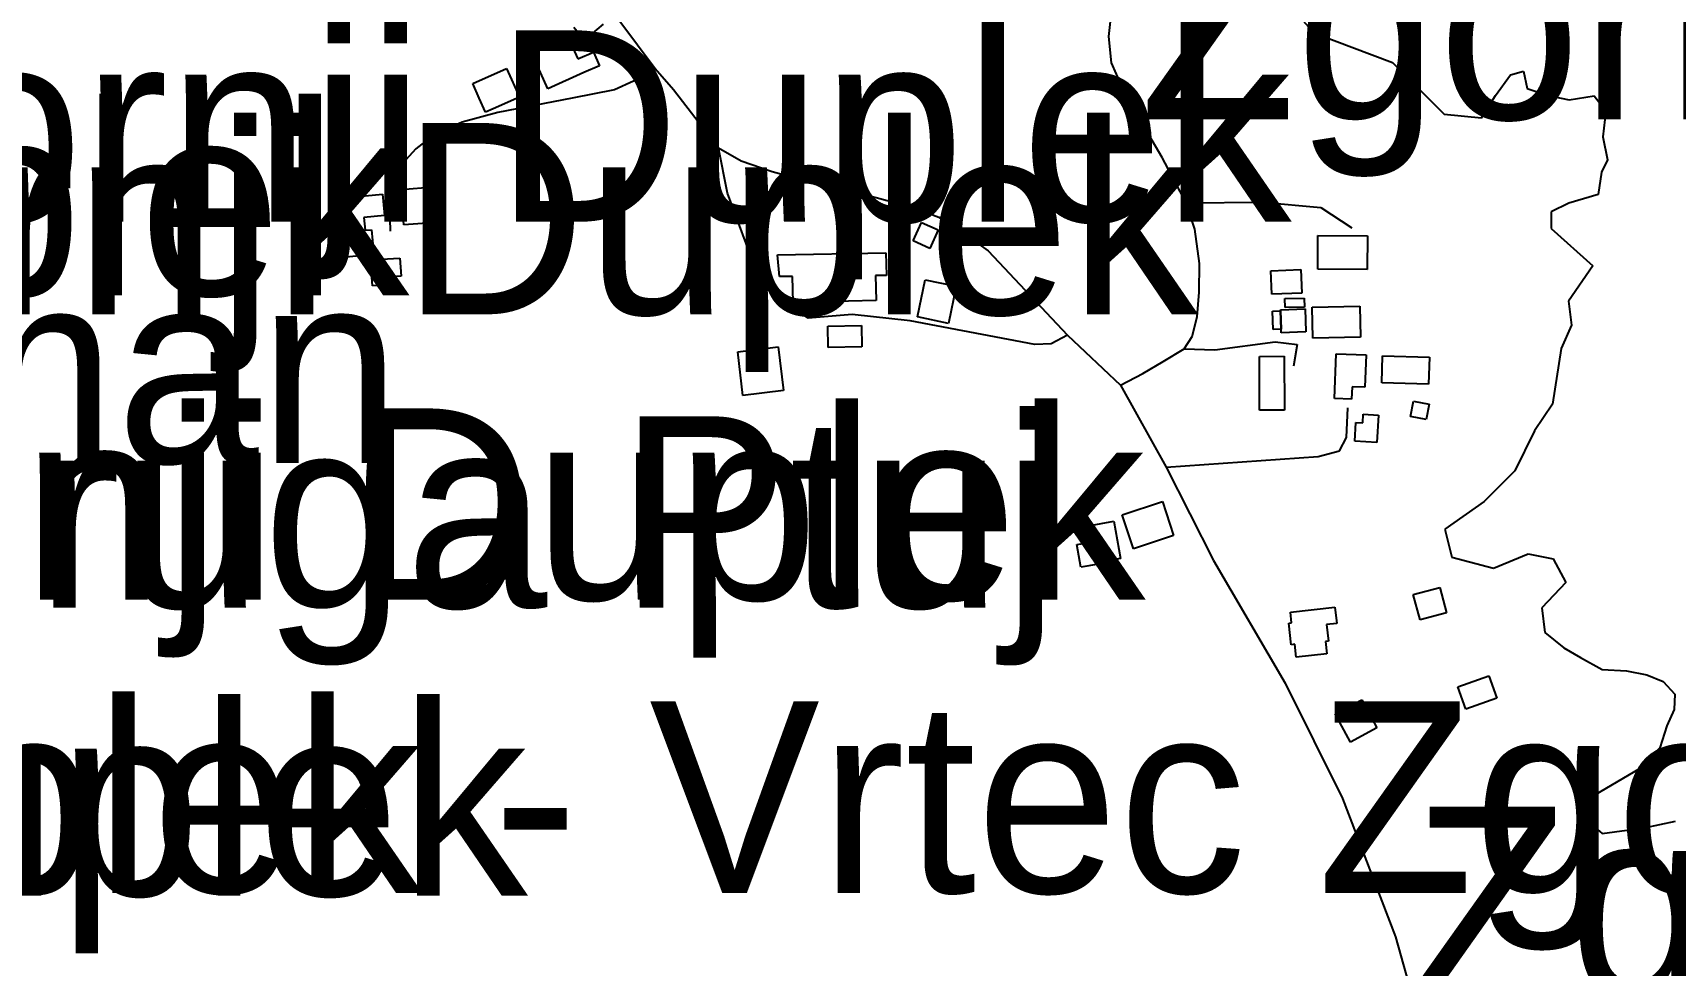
# Model space of a CAD drawing. Extents: x -8864 to 13231, y -7697 to 8949.
# Drawn here: x 2998 to 3531, y 3726 to 4029 of the extents above; entities that cross this region are included whole.
import ezdxf

# ---------------------------------------------------------------- set-up
doc = ezdxf.new("R2010")
doc.units = 0
for name, color, linetype in [('OSM_BUILDING_FARM', 9, 'CONTINUOUS'), ('OSM_BUILDING_FARM_AUXILIARY', 9, 'CONTINUOUS'), ('OSM_BUILDING_HOUSE', 9, 'CONTINUOUS'), ('OSM_BUILDING_YES', 9, 'CONTINUOUS'), ('OSM_HIGHWAY_SERVICE', 8, 'CONTINUOUS'), ('OSM_HIGHWAY_UNCLASSIFIED', 8, 'CONTINUOUS'), ('OSM_LABELS', 8, 'CONTINUOUS'), ('OSM_WATERWAY_STREAM', 4, 'CONTINUOUS')]:
    doc.layers.add(name, color=color, linetype=linetype)

msp = doc.modelspace()

# ---------------------------------------------------------------- linework, layer by layer
at = {"layer": 'OSM_BUILDING_FARM'}
for p, q in [((3415.092259, 3951.92329), (3415.153515, 3962.764796)), ((3415.153515, 3962.764796), (3431.187207, 3962.66472)), ((3431.187207, 3962.66472), (3431.141265, 3951.845454)), ((3431.141265, 3951.845454), (3415.092259, 3951.92329))]:
    msp.add_line(p, q, dxfattribs=at)
at = {"layer": 'OSM_BUILDING_FARM_AUXILIARY'}
for p, q in [((3413.2699, 3939.536176), (3428.683378, 3939.86976)), ((3413.484295, 3929.550871), (3413.2699, 3939.536176)), ((3428.683378, 3939.86976), (3428.897773, 3929.884456)), ((3428.897773, 3929.884456), (3413.484295, 3929.550871))]:
    msp.add_line(p, q, dxfattribs=at)
at = {"layer": 'OSM_BUILDING_HOUSE'}
for p, q in [((3160.076917, 4022.109528), (3171.784422, 4027.391287)), ((3171.784422, 4027.391287), (3175.092233, 4020.041302)), ((3165.352568, 4010.345105), (3160.076917, 4022.109528)), ((3175.092233, 4020.041302), (3180.138175, 4022.220723)), ((3180.138175, 4022.220723), (3182.090702, 4017.873001)), ((3182.090702, 4017.873001), (3177.060073, 4015.615744)), ((3177.060073, 4015.615744), (3165.352568, 4010.345105)), ((3117.779822, 3977.720513), (3128.277526, 3978.543356)), ((3118.683344, 3966.222958), (3117.779822, 3977.720513)), ((3128.277526, 3978.543356), (3129.173391, 3967.0458)), ((3129.173391, 3967.0458), (3118.683344, 3966.222958)), ((3285.222413, 3936.411598), (3287.787498, 3948.498487)), ((3287.787498, 3948.498487), (3297.856411, 3946.363544)), ((3399.83192, 3951.411794), (3409.63284, 3951.812095)), ((3400.138199, 3943.783822), (3399.83192, 3951.411794)), ((3409.63284, 3951.812095), (3409.931462, 3944.173004)), ((3297.856411, 3946.363544), (3295.291327, 3934.276656)), ((3409.931462, 3944.173004), (3400.138199, 3943.783822)), ((3295.291327, 3934.276656), (3285.222413, 3936.411598)), ((3226.968195, 3925.147552), (3240.09224, 3926.72652)), ((3240.09224, 3926.72652), (3241.799744, 3912.538047)), ((3228.668042, 3910.959079), (3226.968195, 3925.147552)), ((3420.566992, 3910.002803), (3421.087665, 3924.480383)), ((3421.087665, 3924.480383), (3430.781388, 3924.135678)), ((3430.781388, 3924.135678), (3430.406196, 3913.605519)), ((3241.799744, 3912.538047), (3228.668042, 3910.959079)), ((3426.057038, 3909.802652), (3420.566992, 3910.002803)), ((3426.20252, 3913.761192), (3426.057038, 3909.802652)), ((3430.406196, 3913.605519), (3426.20252, 3913.761192)), ((3429.701755, 3902.063485), (3429.862551, 3904.843358)), ((3429.862551, 3904.843358), (3434.808953, 3904.554252)), ((3434.808953, 3904.554252), (3434.280622, 3895.669777)), ((3427.1137, 3896.092318), (3427.473577, 3902.196919)), ((3427.473577, 3902.196919), (3429.701755, 3902.063485)), ((3434.280622, 3895.669777), (3427.1137, 3896.092318)), ((3351.638959, 3872.274364), (3364.701748, 3876.577608)), ((3364.701748, 3876.577608), (3368.338808, 3865.56931)), ((3355.283677, 3861.254947), (3351.638959, 3872.274364)), ((3368.338808, 3865.56931), (3355.283677, 3861.254947)), ((3446.041726, 3846.410425), (3454.632845, 3848.71216)), ((3448.25459, 3838.17088), (3446.041726, 3846.410425)), ((3454.632845, 3848.71216), (3456.845709, 3840.472615)), ((3406.210175, 3840.683886), (3420.658875, 3842.273973)), ((3406.585367, 3837.225724), (3406.210175, 3840.683886)), ((3420.658875, 3842.273973), (3421.233148, 3837.070051)), ((3405.66653, 3837.125648), (3406.585367, 3837.225724)), ((3406.432227, 3830.142607), (3405.66653, 3837.125648)), ((3421.233148, 3837.070051), (3417.940651, 3836.714227)), ((3417.940651, 3836.714227), (3418.530238, 3831.332392)), ((3456.845709, 3840.472615), (3448.25459, 3838.17088)), ((3407.611401, 3830.276041), (3406.432227, 3830.142607)), ((3408.070819, 3826.083992), (3407.611401, 3830.276041)), ((3418.530238, 3831.332392), (3417.56546, 3831.232317)), ((3417.56546, 3831.232317), (3418.017221, 3827.173702)), ((3418.017221, 3827.173702), (3408.070819, 3826.083992)), ((3460.467455, 3816.454511), (3470.597625, 3820.112824)), ((3470.597625, 3820.112824), (3473.216308, 3812.851796)), ((3463.086139, 3809.204602), (3460.467455, 3816.454511)), ((3420.77373, 3807.692351), (3429.372506, 3812.295821)), ((3429.372506, 3812.295821), (3434.257652, 3803.188957)), ((3473.216308, 3812.851796), (3463.086139, 3809.204602)), ((3425.658876, 3798.585487), (3420.77373, 3807.692351)), ((3434.257652, 3803.188957), (3425.658876, 3798.585487))]:
    msp.add_line(p, q, dxfattribs=at)
at = {"layer": 'OSM_BUILDING_YES'}
for p, q in [((3177.113672, 4026.190382), (3173.767577, 4030.260116)), ((3183.354102, 4031.349827), (3177.113672, 4026.190382)), ((3140.995751, 4012.068626), (3151.975844, 4016.983442)), ((3151.975844, 4016.983442), (3156.148892, 4007.687546)), ((3143.132045, 4007.298364), (3140.995751, 4012.068626)), ((3145.168799, 4002.761611), (3143.132045, 4007.298364)), ((3156.148892, 4007.687546), (3147.619029, 4003.862441)), ((3147.619029, 4003.862441), (3145.168799, 4002.761611)), ((3099.357155, 3975.007357), (3111.715503, 3976.186023)), ((3100.214736, 3966.000568), (3099.357155, 3975.007357)), ((3111.715503, 3976.186023), (3112.374002, 3969.325296)), ((3112.374002, 3969.325296), (3105.681811, 3968.680366)), ((3105.681811, 3968.680366), (3106.079974, 3964.499437)), ((3098.499575, 3965.833776), (3100.214736, 3966.000568)), ((3098.936022, 3961.241425), (3098.499575, 3965.833776)), ((3106.079974, 3964.499437), (3108.170326, 3964.688468)), ((3108.170326, 3964.688468), (3108.828826, 3957.772144)), ((3283.890101, 3961.063513), (3286.59301, 3967.079159)), ((3286.59301, 3967.079159), (3291.983516, 3964.65511)), ((3291.983516, 3964.65511), (3289.27295, 3958.639464)), ((3096.876297, 3961.041274), (3098.936022, 3961.241425)), ((3097.312745, 3956.460043), (3096.876297, 3961.041274)), ((3108.828826, 3957.772144), (3106.707845, 3957.571993)), ((3289.27295, 3958.639464), (3283.890101, 3961.063513)), ((3099.778289, 3956.704672), (3097.312745, 3956.460043)), ((3099.870172, 3955.781754), (3099.778289, 3956.704672)), ((3106.8227, 3956.448924), (3099.870172, 3955.781754)), ((3106.707845, 3957.571993), (3106.8227, 3956.448924)), ((3107.83342, 3954.714283), (3111.370939, 3954.99227)), ((3108.476605, 3946.4525), (3107.83342, 3954.714283)), ((3111.355625, 3955.103465), (3117.38166, 3955.514887)), ((3111.370939, 3954.99227), (3111.355625, 3955.103465)), ((3117.38166, 3955.514887), (3117.825764, 3949.610436)), ((3239.83956, 3956.515641), (3275.038645, 3957.19393)), ((3240.482745, 3949.488122), (3239.83956, 3956.515641)), ((3275.038645, 3957.19393), (3275.161156, 3949.899543)), ((3117.825764, 3949.610436), (3111.669561, 3949.154537)), ((3111.669561, 3949.154537), (3111.860985, 3946.708248)), ((3244.755334, 3949.532599), (3240.482745, 3949.488122)), ((3244.939101, 3941.137383), (3244.755334, 3949.532599)), ((3275.161156, 3949.899543), (3271.623637, 3949.843945)), ((3271.623637, 3949.843945), (3271.807404, 3941.748955)), ((3111.860985, 3946.708248), (3108.476605, 3946.4525)), ((3271.807404, 3941.748955), (3244.939101, 3941.137383)), ((3404.387817, 3942.349407), (3410.658874, 3942.50508)), ((3404.464386, 3939.458339), (3404.387817, 3942.349407)), ((3410.658874, 3942.50508), (3410.735444, 3939.614012)), ((3400.429164, 3938.279673), (3402.971277, 3938.379748)), ((3400.651216, 3932.319625), (3400.429164, 3938.279673)), ((3402.963621, 3938.746692), (3410.988124, 3939.046918)), ((3402.971277, 3938.379748), (3402.963621, 3938.746692)), ((3403.200987, 3932.408581), (3402.971277, 3938.379748)), ((3402.971277, 3938.379748), (3403.200987, 3932.408581)), ((3410.735444, 3939.614012), (3404.464386, 3939.458339)), ((3410.988124, 3939.046918), (3411.271432, 3931.563499)), ((3256.210159, 3933.398216), (3267.052426, 3933.598367)), ((3256.340327, 3926.50413), (3256.210159, 3933.398216)), ((3267.052426, 3933.598367), (3267.182595, 3926.704281)), ((3403.200987, 3932.408581), (3400.651216, 3932.319625)), ((3403.239271, 3931.263273), (3403.200987, 3932.408581)), ((3411.271432, 3931.563499), (3403.239271, 3931.263273)), ((3267.182595, 3926.704281), (3256.340327, 3926.50413)), ((3396.179546, 3923.624182), (3404.219363, 3923.646421)), ((3396.210174, 3906.188817), (3396.179546, 3923.624182)), ((3404.219363, 3923.646421), (3404.249991, 3906.199937)), ((3435.834987, 3915.095531), (3436.110638, 3923.846571)), ((3436.110638, 3923.846571), (3451.332692, 3923.357314)), ((3451.332692, 3923.357314), (3451.057041, 3914.606273)), ((3451.057041, 3914.606273), (3435.834987, 3915.095531)), ((3404.249991, 3906.199937), (3396.210174, 3906.188817)), ((3445.214774, 3904.187308), (3446.171895, 3909.146602)), ((3446.171895, 3909.146602), (3451.225494, 3908.179206)), ((3451.225494, 3908.179206), (3450.268373, 3903.208793)), ((3450.268373, 3903.208793), (3445.214774, 3904.187308)), ((3340.735436, 3868.705007), (3348.989648, 3870.161661)), ((3341.661929, 3863.445487), (3340.735436, 3868.705007)), ((3348.989648, 3870.161661), (3351.118286, 3858.097011)), ((3336.983521, 3862.622645), (3341.661929, 3863.445487)), ((3338.285206, 3855.27266), (3336.983521, 3862.622645)), ((3342.664992, 3863.623399), (3341.661929, 3863.445487)), ((3341.661929, 3863.445487), (3342.664992, 3863.623399)), ((3343.867136, 3856.81827), (3342.664992, 3863.623399)), ((3342.664992, 3863.623399), (3343.867136, 3856.81827)), ((3351.118286, 3858.097011), (3343.867136, 3856.81827)), ((3343.867136, 3856.81827), (3343.966677, 3856.273415)), ((3343.966677, 3856.273415), (3338.285206, 3855.27266))]:
    msp.add_line(p, q, dxfattribs=at)
at = {"layer": 'OSM_HIGHWAY_SERVICE'}
for p, q in [((3200.153491, 4016.983442), (3193.170336, 4012.86923)), ((3193.170336, 4012.86923), (3187.014133, 4010.000401)), ((3173.25456, 4007.331722), (3149.119795, 4002.717133)), ((3187.014133, 4010.000401), (3173.25456, 4007.331722)), ((3149.119795, 4002.717133), (3137.619028, 3999.536958)), ((3128.377067, 3995.422746), (3122.527143, 3990.908232)), ((3137.619028, 3999.536958), (3128.377067, 3995.422746)), ((3122.527143, 3990.908232), (3116.156545, 3983.93631)), ((3223.668042, 3976.541847), (3220.697138, 3991.219577)), ((3116.156545, 3983.93631), (3113.828826, 3978.876941)), ((3113.828826, 3978.876941), (3114.027907, 3972.10517)), ((3233.223939, 3950.577832), (3223.668042, 3976.541847)), ((3114.027907, 3972.10517), (3114.234645, 3964.19921)), ((3372.366374, 3973.361672), (3397.113696, 3973.673018)), ((3397.113696, 3973.673018), (3416.102979, 3971.927258)), ((3416.102979, 3971.927258), (3426.171893, 3965.355638)), ((3242.565441, 3940.837156), (3233.223939, 3950.577832)), ((3249.854875, 3936.011296), (3242.565441, 3940.837156)), ((3264.127464, 3937.24556), (3249.854875, 3936.011296)), ((3282.917666, 3935.188454), (3264.127464, 3937.24556)), ((3323.277547, 3927.493765), (3282.917666, 3935.188454)), ((3328.622112, 3927.693916), (3323.277547, 3927.493765)), ((3333.959019, 3930.473789), (3328.622112, 3927.693916)), ((3371.746159, 3926.05935), (3381.707875, 3925.748005)), ((3381.707875, 3925.748005), (3401.325029, 3928.316607)), ((3401.325029, 3928.316607), (3408.407725, 3927.493765)), ((3408.407725, 3927.493765), (3407.174953, 3920.410648)), ((3424.426104, 3897.326581), (3424.83958, 3906.967182)), ((3422.167298, 3893.012218), (3424.426104, 3897.326581)), ((3365.896235, 3887.674862), (3415.184143, 3891.166382)), ((3415.184143, 3891.166382), (3422.167298, 3893.012218))]:
    msp.add_line(p, q, dxfattribs=at)
at = {"layer": 'OSM_HIGHWAY_UNCLASSIFIED'}
for p, q in [((3182.083045, 4041.301772), (3200.153491, 4016.983442)), ((3347.305115, 4027.346809), (3348.231608, 4035.141574)), ((3348.231608, 4018.829278), (3347.305115, 4027.346809)), ((3200.153491, 4016.983442), (3206.110613, 4010.200551)), ((3353.055499, 4007.743144), (3348.231608, 4018.829278)), ((3206.110613, 4010.200551), (3220.697138, 3991.219577)), ((3364.663463, 3988.139478), (3353.055499, 4007.743144)), ((3220.697138, 3991.219577), (3228.086113, 3987.016409)), ((3228.086113, 3987.016409), (3238.14737, 3983.524889)), ((3372.366374, 3973.361672), (3364.663463, 3988.139478)), ((3238.14737, 3983.524889), (3251.294385, 3980.033368)), ((3251.294385, 3980.033368), (3271.830375, 3975.107433)), ((3271.830375, 3975.107433), (3284.464373, 3971.727107)), ((3284.464373, 3971.727107), (3292.167284, 3968.747083)), ((3292.167284, 3968.747083), (3299.456718, 3964.132493)), ((3375.237737, 3964.844141), (3372.366374, 3973.361672)), ((3299.456718, 3964.132493), (3308.185662, 3957.872219)), ((3376.776788, 3953.769126), (3375.237737, 3964.844141)), ((3308.185662, 3957.872219), (3333.959019, 3930.473789)), ((3376.577706, 3944.428752), (3376.776788, 3953.769126)), ((3375.957492, 3936.422718), (3376.577706, 3944.428752)), ((3374.311244, 3930.062368), (3375.957492, 3936.422718)), ((3333.959019, 3930.473789), (3351.110629, 3914.250449)), ((3364.969742, 3921.956258), (3371.746159, 3926.05935)), ((3371.746159, 3926.05935), (3374.311244, 3930.062368)), ((3358.400063, 3918.053316), (3364.969742, 3921.956258)), ((3351.110629, 3914.250449), (3358.400063, 3918.053316)), ((3351.110629, 3914.250449), (3365.896235, 3887.674862)), ((3365.896235, 3887.674862), (3381.294399, 3857.507678)), ((3381.294399, 3857.507678), (3404.502671, 3817.688775)), ((3404.502671, 3817.688775), (3423.093791, 3780.32728)), ((3423.093791, 3780.32728), (3440.344942, 3735.482366)), ((3440.344942, 3735.482366), (3457.902371, 3671.956704))]:
    msp.add_line(p, q, dxfattribs=at)
at = {"layer": 'OSM_WATERWAY_STREAM'}
for p, q in [((3406.761477, 4036.375837), (3413.85183, 4028.469878)), ((3413.85183, 4028.469878), (3439.318908, 4018.929353)), ((3439.318908, 4018.929353), (3456.057041, 4002.205636)), ((3472.687977, 4008.154565), (3477.619065, 4014.926336)), ((3477.619065, 4014.926336), (3481.830398, 4016.049405)), ((3481.830398, 4016.049405), (3482.955972, 4010.511897)), ((3468.170366, 4000.971373), (3472.687977, 4008.154565)), ((3482.955972, 4010.511897), (3489.426111, 4008.354716)), ((3489.426111, 4008.354716), (3496.616004, 4006.820226)), ((3496.616004, 4006.820226), (3504.724734, 4008.054489)), ((3504.724734, 4008.054489), (3508.530248, 4003.22863)), ((3456.057041, 4002.205636), (3468.170366, 4000.971373)), ((3508.530248, 4003.22863), (3507.504214, 3994.811174)), ((3507.504214, 3994.811174), (3509.043265, 3987.316636)), ((3509.043265, 3987.316636), (3507.090738, 3983.313618)), ((3507.090738, 3983.313618), (3506.064704, 3976.130426)), ((3506.064704, 3976.130426), (3496.516464, 3973.261597)), ((3496.516464, 3973.261597), (3490.76608, 3970.492843)), ((3490.76608, 3970.492843), (3490.76608, 3965.055411)), ((3490.76608, 3965.055411), (3504.318915, 3952.946284)), ((3504.318915, 3952.946284), (3496.409266, 3941.548804)), ((3496.409266, 3941.548804), (3497.33576, 3933.754039)), ((3497.33576, 3933.754039), (3494.05092, 3926.159426)), ((3494.05092, 3926.159426), (3491.1719, 3908.10137)), ((3491.1719, 3908.10137), (3485.43683, 3899.517121)), ((3485.43683, 3899.517121), (3478.951378, 3886.551793)), ((3478.951378, 3886.551793), (3469.096859, 3876.588728)), ((3469.096859, 3876.588728), (3456.256123, 3867.659775)), ((3456.256123, 3867.659775), (3458.522585, 3858.530672)), ((3458.522585, 3858.530672), (3472.07542, 3854.939075)), ((3472.07542, 3854.939075), (3483.369449, 3859.66486)), ((3483.369449, 3859.66486), (3491.478178, 3858.019175)), ((3491.478178, 3858.019175), (3495.589971, 3850.324486)), ((3495.589971, 3850.324486), (3487.78752, 3842.107181)), ((3487.78752, 3842.107181), (3488.706356, 3834.112266)), ((3488.706356, 3834.112266), (3494.870216, 3829.18633)), ((3494.870216, 3829.18633), (3500.337291, 3826.028394)), ((3500.337291, 3826.028394), (3507.335761, 3822.080975)), ((3507.335761, 3822.080975), (3515.184154, 3821.636195)), ((3515.184154, 3821.636195), (3521.822745, 3820.379692)), ((3521.822745, 3820.379692), (3527.09074, 3818.23363)), ((3527.09074, 3818.23363), (3530.888596, 3814.097179)), ((3530.888596, 3814.097179), (3530.712486, 3809.160124)), ((3530.712486, 3809.160124), (3528.35414, 3803.822768)), ((3528.35414, 3803.822768), (3525.988136, 3796.75077)), ((3525.988136, 3796.75077), (3519.204062, 3789.778848)), ((3519.204062, 3789.778848), (3505.03867, 3781.461468)), ((3505.03867, 3781.461468), (3501.240814, 3774.1782)), ((3501.240814, 3774.1782), (3507.297476, 3768.940919)), ((3520.949851, 3770.786755), (3531.118305, 3772.943936)), ((3507.297476, 3768.940919), (3520.949851, 3770.786755))]:
    msp.add_line(p, q, dxfattribs=at)

# ---------------------------------------------------------------- texts
at = {"layer": 'OSM_LABELS'}
for s, p in [('Zgornji Duplek', (3357.330785, 4000.52299)), ('Zgornji Duplek', (2871.636305, 3967.303422)), ('Zgornji Duplek', (2585.493856, 3943.403018)), ('Zgornji Duplek', (2841.278362, 3937.275672)), ('Konjeniški klub Urh Bauman', (2075.485488, 3889.041169)), ('Zgornji Duplek', (2824.276083, 3844.716291)), ('Kmetijska zadruga Ptuj', (2482.778221, 3842.144987)), ('Vrtec pri OŠ Duplek - Vrtec Zgornji Duplek', (2391.414888, 3749.70883)), ('Zgornji Duplek', (2623.938605, 3748.793912)), ('Zgornji Duplek', (3445.83272, 3715.626682))]:
    msp.add_text(s, height=62.042552, dxfattribs=at).set_placement(p)

doc.saveas('drawing.dxf')
